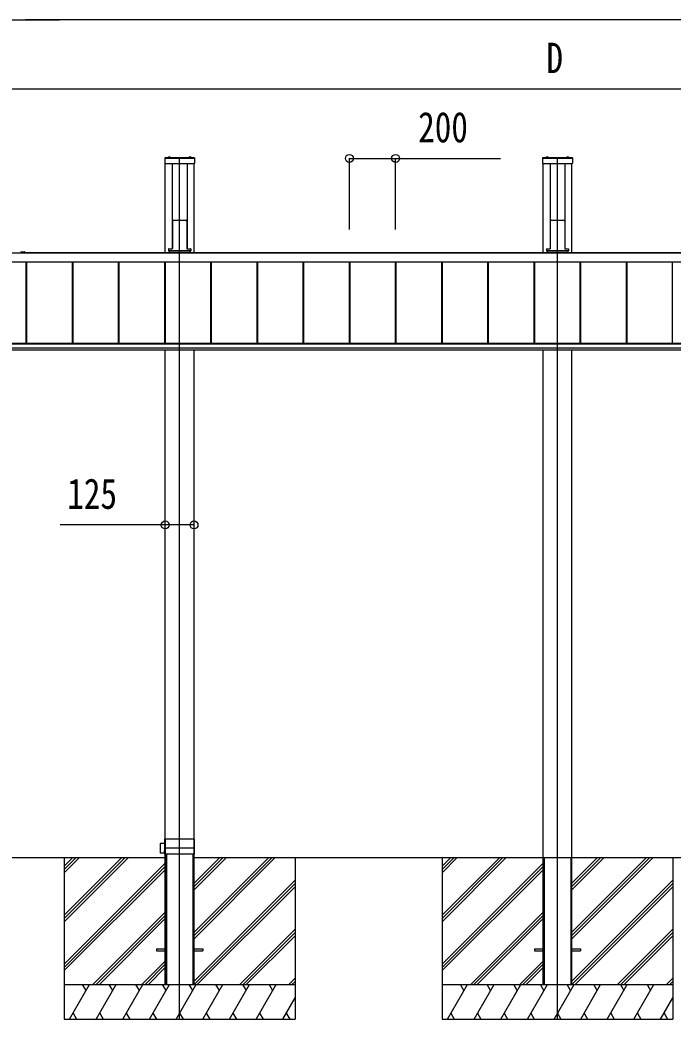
# Model space of a CAD drawing. Units: millimetres, scale not verified. Extents: x -16820 to 16820, y -11880 to 11880.
# Drawn here: x -14184 to -11354, y -8900 to -4570 of the extents above; entities that cross this region are included whole.
import ezdxf
from ezdxf.enums import TextEntityAlignment as Align

# ---------------------------------------------------------------- set-up
doc = ezdxf.new("R2010")
doc.units = ezdxf.units.MM
doc.header["$LTSCALE"] = 50
for name, color, linetype in [('0-3_YKK_12', 2, 'Continuous'), ('0-4_YKK_13', 4, 'Continuous'), ('0-5_YKK_A1', 4, 'Continuous'), ('0-6_YKK_D', 6, 'Continuous')]:
    doc.layers.add(name, color=color, linetype=linetype)
doc.styles.add('ＭＳ ゴシック', font='')
doc.styles.get('ＭＳ ゴシック').set_extended_font_data('MS Gothic')

msp = doc.modelspace()

# ---------------------------------------------------------------- linework, layer by layer
at = {"layer": '0-3_YKK_12'}
for p, q in [((-13491.92, -8900), (-13491.92, -5170)), ((-11854.92, -8900), (-11854.92, -5170))]:
    msp.add_line(p, q, dxfattribs=at)
at = {"layer": '0-4_YKK_13'}
for p, q in [((-13556.42, -5167), (-13556.42, -5191)), ((-13427.42, -5167), (-13556.42, -5167)), ((-13427.42, -5169.5), (-13556.42, -5169.5)), ((-13427.42, -5170), (-13556.42, -5170)), ((-13429.42, -5193), (-13554.42, -5193)), ((-13542.82, -5166.45), (-13542.82, -5166.26)), ((-13542.28, -5167), (-13531.57, -5167)), ((-13542.17, -5167), (-13541.82, -5167)), ((-13539.29, -5163.67), (-13538.07, -5166.13)), ((-13536.92, -5166.74), (-13538.07, -5166.13)), ((-13536.92, -5166.74), (-13535.78, -5166.13)), ((-13534.55, -5163.67), (-13535.78, -5166.13)), ((-13531.02, -5166.45), (-13531.02, -5166.26)), ((-13452.82, -5166.45), (-13452.82, -5166.26)), ((-13452.28, -5167), (-13441.57, -5167)), ((-13449.29, -5163.67), (-13448.07, -5166.13)), ((-13446.92, -5166.74), (-13448.07, -5166.13)), ((-13446.92, -5166.74), (-13445.78, -5166.13)), ((-13444.55, -5163.67), (-13445.78, -5166.13)), ((-13441.02, -5166.45), (-13441.02, -5166.26)), ((-13427.42, -5167), (-13427.42, -5191)), ((-11919.42, -5167), (-11919.42, -5191)), ((-11790.42, -5167), (-11919.42, -5167)), ((-11790.42, -5169.5), (-11919.42, -5169.5)), ((-11790.42, -5170), (-11919.42, -5170)), ((-11792.42, -5193), (-11917.42, -5193)), ((-11905.82, -5166.45), (-11905.82, -5166.26)), ((-11905.28, -5167), (-11894.57, -5167)), ((-11905.17, -5167), (-11904.82, -5167)), ((-11902.29, -5163.67), (-11901.07, -5166.13)), ((-11899.92, -5166.74), (-11901.07, -5166.13)), ((-11899.92, -5166.74), (-11898.78, -5166.13)), ((-11897.55, -5163.67), (-11898.78, -5166.13)), ((-11894.02, -5166.45), (-11894.02, -5166.26)), ((-11815.82, -5166.45), (-11815.82, -5166.26)), ((-11815.28, -5167), (-11804.57, -5167)), ((-11812.29, -5163.67), (-11811.07, -5166.13)), ((-11809.92, -5166.74), (-11811.07, -5166.13)), ((-11809.92, -5166.74), (-11808.78, -5166.13)), ((-11807.55, -5163.67), (-11808.78, -5166.13)), ((-11804.02, -5166.45), (-11804.02, -5166.26)), ((-11790.42, -5167), (-11790.42, -5191)), ((-13523.17, -5444.16), (-13523.17, -5559.21)), ((-13522.81, -5438.31), (-13523.16, -5443.81)), ((-13522.31, -5437.85), (-13520.27, -5437.85)), ((-13519.96, -5438.17), (-13520.27, -5437.85)), ((-13519.96, -5438.17), (-13463.88, -5438.17)), ((-13463.88, -5438.17), (-13463.57, -5437.85)), ((-13463.57, -5437.85), (-13461.53, -5437.85)), ((-13461.03, -5438.31), (-13460.68, -5443.81)), ((-13460.67, -5444.16), (-13460.67, -5559.21)), ((-11886.17, -5444.16), (-11886.17, -5559.21)), ((-11885.81, -5438.31), (-11886.16, -5443.81)), ((-11885.31, -5437.85), (-11883.27, -5437.85)), ((-11882.96, -5438.17), (-11883.27, -5437.85)), ((-11882.96, -5438.17), (-11826.88, -5438.17)), ((-11826.88, -5438.17), (-11826.57, -5437.85)), ((-11826.57, -5437.85), (-11824.53, -5437.85)), ((-11824.03, -5438.31), (-11823.68, -5443.81)), ((-11823.67, -5444.16), (-11823.67, -5559.21)), ((-13539.79, -5562.47), (-13539.79, -5569.96)), ((-13539.79, -5569.3), (-13444.05, -5569.3)), ((-13539.79, -5569.96), (-13444.05, -5569.96)), ((-13539.29, -5561.97), (-13524.28, -5561.97)), ((-13523.17, -5559.21), (-13523.28, -5561.03)), ((-13460.67, -5559.21), (-13460.56, -5561.03)), ((-13459.56, -5561.97), (-13444.55, -5561.97)), ((-13444.05, -5562.47), (-13444.05, -5569.96)), ((-11902.79, -5562.47), (-11902.79, -5569.96)), ((-11902.79, -5569.3), (-11807.05, -5569.3)), ((-11902.79, -5569.96), (-11807.05, -5569.96)), ((-11902.29, -5561.97), (-11887.28, -5561.97)), ((-11886.17, -5559.21), (-11886.28, -5561.03)), ((-11823.67, -5559.21), (-11823.56, -5561.03)), ((-11822.56, -5561.97), (-11807.55, -5561.97)), ((-11807.05, -5562.47), (-11807.05, -5569.96)), ((-13576.92, -8139.29), (-13576.92, -8180.71)), ((-13556.73, -8138.65), (-13576.63, -8139)), ((-13556.57, -8120.3), (-13556.83, -8149.18)), ((-13427.57, -8120), (-13556.27, -8120)), ((-13555.42, -8184.7), (-13555.42, -8120.3)), ((-13554.42, -8120.3), (-13554.42, -8184.7)), ((-13429.42, -8184.7), (-13429.42, -8120.3)), ((-13428.42, -8120.3), (-13428.42, -8184.7)), ((-13426.92, -8160), (-13427.27, -8120.3)), ((-13556.73, -8181.35), (-13576.63, -8181.01)), ((-13556.83, -8149.18), (-13555.42, -8149.18)), ((-13556.71, -8184.7), (-13556.83, -8170.82)), ((-13556.83, -8170.82), (-13555.42, -8170.82)), ((-13426.92, -8160), (-13555.42, -8160)), ((-13427.14, -8184.7), (-13426.92, -8160)), ((-13427.44, -8185), (-13556.41, -8185))]:
    msp.add_line(p, q, dxfattribs=at)
for centre, radius, start, end in [((-13554.42, -5191), 2, 180, 270), ((-13542.28, -5166.45), 0.545, 180, 270), ((-13542.27, -5166.26), 0.55, 138.43917, 180), ((-13536.92, -5171), 7.7, 41.56083, 138.43917), ((-13531.57, -5166.45), 0.545, 270, 0), ((-13531.57, -5166.26), 0.55, 0, 41.56083), ((-13452.28, -5166.45), 0.545, 180, 270), ((-13452.27, -5166.26), 0.55, 138.43917, 180), ((-13446.92, -5171), 7.7, 41.56083, 138.43917), ((-13441.57, -5166.45), 0.545, 270, 0), ((-13441.57, -5166.26), 0.55, 0, 41.56083), ((-13429.42, -5191), 2, 270, 0), ((-11917.42, -5191), 2, 180, 270), ((-11905.28, -5166.45), 0.545, 180, 270), ((-11905.27, -5166.26), 0.55, 138.43917, 180), ((-11899.92, -5171), 7.7, 41.56083, 138.43917), ((-11894.57, -5166.45), 0.545, 270, 0), ((-11894.57, -5166.26), 0.55, 0, 41.56083), ((-11815.28, -5166.45), 0.545, 180, 270), ((-11815.27, -5166.26), 0.55, 138.43917, 180), ((-11809.92, -5171), 7.7, 41.56083, 138.43917), ((-11804.57, -5166.45), 0.545, 270, 0), ((-11804.57, -5166.26), 0.55, 0, 41.56083), ((-11792.42, -5191), 2, 270, 0), ((-13576.62, -8139.3), 0.3, 91, 180), ((-13556.27, -8120.3), 0.3, 90, 179.5), ((-13555.72, -8120.3), 0.3, 0, 90), ((-13554.12, -8120.3), 0.3, 90, 180), ((-13429.72, -8120.3), 0.3, 0, 90), ((-13428.12, -8120.3), 0.3, 90, 180), ((-13427.57, -8120.3), 0.3, 0.5, 90), ((-13576.62, -8180.71), 0.3, 180, 269), ((-13556.41, -8184.7), 0.3, 180.5, 270), ((-13555.72, -8184.7), 0.3, 270, 0), ((-13554.12, -8184.7), 0.3, 180, 270), ((-13429.72, -8184.7), 0.3, 270, 0), ((-13428.12, -8184.7), 0.3, 180, 270), ((-13427.44, -8184.7), 0.3, 270, 359.5)]:
    msp.add_arc(centre, radius, start, end, dxfattribs=at)
for centre, major_axis, ratio, start_param, end_param in [((-13523.13, -5443.81), (0.031, 0.5), 0.061627, 1.5746234, 2.3600215), ((-13522.31, -5438.35), (0.346, -0.364), 0.996462, 2.3838095, 3.8892836), ((-13461.53, -5438.35), (-0.346, -0.364), 0.996462, 2.3939017, 3.8993758), ((-13460.71, -5443.81), (-0.031, 0.5), 0.061627, 3.9231638, 4.7085619), ((-11886.13, -5443.81), (0.031, 0.5), 0.061627, 1.5746234, 2.3600215), ((-11885.31, -5438.35), (0.346, -0.364), 0.996462, 2.3838095, 3.8892836), ((-11824.53, -5438.35), (-0.346, -0.364), 0.996462, 2.3939017, 3.8993758), ((-11823.71, -5443.81), (-0.031, 0.5), 0.061627, 3.9231638, 4.7085619), ((-13539.29, -5562.47), (0.355, -0.355), 0.99628, 2.358058, 3.9251274), ((-13524.28, -5560.97), (0.691, -0.728), 0.996462, 5.5254021, 7.0308762), ((-13459.56, -5560.97), (-0.691, -0.728), 0.996462, 5.5354944, 7.0409685), ((-13444.55, -5562.47), (-0.355, -0.355), 0.99628, 2.358058, 3.9251274), ((-11902.29, -5562.47), (0.355, -0.355), 0.99628, 2.358058, 3.9251274), ((-11887.28, -5560.97), (0.691, -0.728), 0.996462, 5.5254021, 7.0308762), ((-11822.56, -5560.97), (-0.691, -0.728), 0.996462, 5.5354944, 7.0409685), ((-11807.55, -5562.47), (-0.355, -0.355), 0.99628, 2.358058, 3.9251274)]:
    msp.add_ellipse(centre, major_axis=major_axis, ratio=ratio, start_param=start_param, end_param=end_param, dxfattribs=at)
at = {"layer": '0-5_YKK_A1'}
for p, q in [((-13554.42, -5577.53), (-13554.42, -5193)), ((-13523.92, -5193), (-13523.92, -5561.9)), ((-13459.92, -5193), (-13459.92, -5561.9)), ((-13429.42, -5577.53), (-13429.42, -5193)), ((-11917.42, -5577.53), (-11917.42, -5193)), ((-11886.92, -5193), (-11886.92, -5561.9)), ((-11822.92, -5193), (-11822.92, -5561.9)), ((-11792.42, -5577.53), (-11792.42, -5193)), ((-13523.92, -5536.8), (-13523.17, -5536.8)), ((-13460.67, -5536.8), (-13459.92, -5536.8)), ((-11886.92, -5536.8), (-11886.17, -5536.8)), ((-11823.67, -5536.8), (-11822.92, -5536.8)), ((-14353.42, -5578.51), (-9360.92, -5578.51)), ((-14180.42, -5578.51), (-14180.42, -5577.53)), ((-14177.92, -5575.03), (-14170.38, -5575.03)), ((-14177.92, -5577.83), (-14177.92, -5578.51)), ((-14164.17, -5577.53), (-14177.62, -5577.53)), ((-14169.46, -5575.03), (-14164.17, -5575.03)), ((-14164.17, -5577.53), (-9545.67, -5577.53)), ((-13536.92, -5569.96), (-13536.92, -5577.53)), ((-13446.92, -5569.96), (-13446.92, -5577.53)), ((-11899.92, -5569.96), (-11899.92, -5577.53)), ((-11809.92, -5569.96), (-11809.92, -5577.53)), ((-14353.42, -5618.42), (-9360.92, -5618.42)), ((-14353.42, -5618.7), (-9360.92, -5618.7)), ((-14156.42, -5970.61), (-14156.42, -5618.7)), ((-14156.02, -5970.61), (-14156.02, -5618.7)), ((-14153.42, -5970.61), (-14153.42, -5618.7)), ((-13956.42, -5970.61), (-13956.42, -5618.7)), ((-13953.82, -5970.61), (-13953.82, -5618.7)), ((-13953.42, -5970.61), (-13953.42, -5618.7)), ((-13756.42, -5970.61), (-13756.42, -5618.7)), ((-13753.82, -5970.61), (-13753.82, -5618.7)), ((-13753.42, -5970.61), (-13753.42, -5618.7)), ((-13556.42, -5970.61), (-13556.42, -5618.7)), ((-13553.82, -5970.61), (-13553.82, -5618.7)), ((-13553.42, -5970.61), (-13553.42, -5618.7)), ((-13356.42, -5970.61), (-13356.42, -5618.7)), ((-13353.82, -5970.61), (-13353.82, -5618.7)), ((-13353.42, -5970.61), (-13353.42, -5618.7)), ((-13156.42, -5970.61), (-13156.42, -5618.7)), ((-13153.82, -5970.61), (-13153.82, -5618.7)), ((-13153.42, -5970.61), (-13153.42, -5618.7)), ((-12956.42, -5970.61), (-12956.42, -5618.7)), ((-12953.82, -5970.61), (-12953.82, -5618.7)), ((-12953.42, -5970.61), (-12953.42, -5618.7)), ((-12756.42, -5970.61), (-12756.42, -5618.7)), ((-12753.82, -5970.61), (-12753.82, -5618.7)), ((-12753.42, -5970.61), (-12753.42, -5618.7)), ((-12556.42, -5970.61), (-12556.42, -5618.7)), ((-12553.82, -5970.61), (-12553.82, -5618.7)), ((-12553.42, -5970.61), (-12553.42, -5618.7)), ((-12356.42, -5970.61), (-12356.42, -5618.7)), ((-12353.82, -5970.61), (-12353.82, -5618.7)), ((-12353.42, -5970.61), (-12353.42, -5618.7)), ((-12156.42, -5970.61), (-12156.42, -5618.7)), ((-12153.82, -5970.61), (-12153.82, -5618.7)), ((-12153.42, -5970.61), (-12153.42, -5618.7)), ((-11956.42, -5970.61), (-11956.42, -5618.7)), ((-11953.82, -5970.61), (-11953.82, -5618.7)), ((-11953.42, -5970.61), (-11953.42, -5618.7)), ((-11756.42, -5970.61), (-11756.42, -5618.7)), ((-11753.82, -5970.61), (-11753.82, -5618.7)), ((-11753.42, -5970.61), (-11753.42, -5618.7)), ((-11556.42, -5970.61), (-11556.42, -5618.7)), ((-11553.82, -5970.61), (-11553.82, -5618.7)), ((-11553.42, -5970.61), (-11553.42, -5618.7)), ((-11356.42, -5970.61), (-11356.42, -5618.7)), ((-11356.42, -5970.61), (-11356.42, -5618.7)), ((-14351.42, -5970.61), (-9358.42, -5970.61)), ((-14351.42, -5974.35), (-9358.42, -5974.35)), ((-14351.42, -5974.35), (-9358.42, -5974.35)), ((-14351.42, -5991.27), (-9358.42, -5991.27)), ((-14351.42, -6000), (-9358.42, -6000)), ((-13554.42, -8750), (-13554.42, -6000)), ((-13429.42, -8750), (-13429.42, -6000)), ((-11917.42, -8750), (-11917.42, -6000)), ((-11792.42, -8750), (-11792.42, -6000)), ((-14554.92, -8200), (-13554.42, -8200)), ((-13991.92, -8200), (-13991.92, -8900)), ((-13727.95, -8200), (-13991.92, -8463.97)), ((-13940.08, -8200), (-13991.92, -8251.84)), ((-13742.09, -8200), (-13991.92, -8449.83)), ((-13713.81, -8200), (-13991.92, -8478.11)), ((-13954.22, -8200), (-13991.92, -8237.7)), ((-13925.94, -8200), (-13991.92, -8265.98)), ((-13554.42, -8224.46), (-13991.92, -8661.96)), ((-13552.72, -8187), (-13549.22, -8187)), ((-13552.72, -8187), (-13552.72, -8750)), ((-13549.22, -8187), (-13549.22, -8750)), ((-13434.62, -8187), (-13431.12, -8187)), ((-13434.62, -8187), (-13434.62, -8750)), ((-13431.12, -8187), (-13431.12, -8750)), ((-13429.42, -8200), (-11917.42, -8200)), ((-13091.55, -8200), (-13429.42, -8537.87)), ((-13303.68, -8200), (-13429.42, -8325.74)), ((-13105.69, -8200), (-13429.42, -8523.73)), ((-13077.41, -8200), (-13429.42, -8552.01)), ((-13317.83, -8200), (-13429.42, -8311.59)), ((-13289.54, -8200), (-13429.42, -8339.88)), ((-12991.92, -8200), (-12991.92, -8900)), ((-12354.92, -8200), (-12354.92, -8900)), ((-12090.95, -8200), (-12354.92, -8463.97)), ((-12303.08, -8200), (-12354.92, -8251.84)), ((-12105.09, -8200), (-12354.92, -8449.83)), ((-12076.81, -8200), (-12354.92, -8478.11)), ((-12317.22, -8200), (-12354.92, -8237.7)), ((-12288.94, -8200), (-12354.92, -8265.98)), ((-11917.42, -8224.46), (-12354.92, -8661.96)), ((-11917.42, -8200), (-11792.42, -8200)), ((-11915.72, -8200), (-11915.72, -8750)), ((-11912.22, -8200), (-11912.22, -8750)), ((-11797.62, -8200), (-11797.62, -8750)), ((-11794.12, -8200), (-11794.12, -8750)), ((-11792.42, -8200), (-10280.42, -8200)), ((-11454.55, -8200), (-11792.42, -8537.87)), ((-11666.68, -8200), (-11792.42, -8325.74)), ((-11468.69, -8200), (-11792.42, -8523.73)), ((-11440.41, -8200), (-11792.42, -8552.01)), ((-11680.83, -8200), (-11792.42, -8311.59)), ((-11652.54, -8200), (-11792.42, -8339.88)), ((-11354.92, -8200), (-11354.92, -8900)), ((-13554.42, -8238.6), (-13991.92, -8676.1)), ((-13554.42, -8252.75), (-13991.92, -8690.25)), ((-11917.42, -8238.6), (-12354.92, -8676.1)), ((-11917.42, -8252.75), (-12354.92, -8690.25)), ((-12991.92, -8298.36), (-13429.42, -8735.86)), ((-12991.92, -8312.5), (-13429.42, -8750)), ((-11354.92, -8298.36), (-11792.42, -8735.86)), ((-11354.92, -8312.5), (-11792.42, -8750)), ((-12991.92, -8326.64), (-13415.28, -8750)), ((-11354.92, -8326.64), (-11778.28, -8750)), ((-13554.42, -8436.59), (-13867.83, -8750)), ((-11917.42, -8436.59), (-12230.83, -8750)), ((-13554.42, -8450.74), (-13853.68, -8750)), ((-13554.42, -8464.88), (-13839.54, -8750)), ((-11917.42, -8450.74), (-12216.68, -8750)), ((-11917.42, -8464.88), (-12202.54, -8750)), ((-12991.92, -8510.49), (-13231.43, -8750)), ((-12991.92, -8524.63), (-13217.29, -8750)), ((-11354.92, -8510.49), (-11594.43, -8750)), ((-11354.92, -8524.63), (-11580.29, -8750)), ((-12991.92, -8538.77), (-13203.15, -8750)), ((-11354.92, -8538.77), (-11566.15, -8750)), ((-13591.92, -8595.5), (-13591.92, -8604.5)), ((-13591.92, -8595.5), (-13554.42, -8595.5)), ((-13591.92, -8604.5), (-13554.42, -8604.5)), ((-13429.42, -8595.5), (-13391.92, -8595.5)), ((-13429.42, -8604.5), (-13391.92, -8604.5)), ((-13391.92, -8595.5), (-13391.92, -8604.5)), ((-11954.92, -8595.5), (-11954.92, -8604.5)), ((-11954.92, -8595.5), (-11917.42, -8595.5)), ((-11954.92, -8604.5), (-11917.42, -8604.5)), ((-11792.42, -8595.5), (-11754.92, -8595.5)), ((-11792.42, -8604.5), (-11754.92, -8604.5)), ((-11754.92, -8595.5), (-11754.92, -8604.5)), ((-13554.42, -8648.73), (-13655.69, -8750)), ((-11917.42, -8648.73), (-12018.69, -8750)), ((-13554.42, -8662.87), (-13641.55, -8750)), ((-13554.42, -8677.01), (-13627.41, -8750)), ((-11917.42, -8662.87), (-12004.55, -8750)), ((-11917.42, -8677.01), (-11990.41, -8750)), ((-12991.92, -8722.62), (-13019.3, -8750)), ((-12991.92, -8736.76), (-13005.16, -8750)), ((-11354.92, -8722.62), (-11382.3, -8750)), ((-11354.92, -8736.76), (-11368.16, -8750)), ((-13991.92, -8750), (-12991.92, -8750)), ((-13968.8, -8900), (-13882.2, -8750)), ((-13897.2, -8775.98), (-13912.2, -8750)), ((-13853.33, -8900), (-13766.73, -8750)), ((-13781.73, -8775.98), (-13796.73, -8750)), ((-13737.86, -8900), (-13651.26, -8750)), ((-13666.26, -8775.98), (-13681.26, -8750)), ((-13622.39, -8900), (-13535.79, -8750)), ((-13550.79, -8775.98), (-13565.79, -8750)), ((-13554.42, -8750), (-13429.42, -8750)), ((-13506.92, -8900), (-13420.32, -8750)), ((-13435.32, -8775.98), (-13450.32, -8750)), ((-13391.45, -8900), (-13304.85, -8750)), ((-13319.85, -8775.98), (-13334.85, -8750)), ((-13275.98, -8900), (-13189.38, -8750)), ((-13219.38, -8750), (-13204.38, -8775.98)), ((-13160.51, -8900), (-13073.91, -8750)), ((-13103.91, -8750), (-13088.91, -8775.98)), ((-12354.92, -8750), (-11354.92, -8750)), ((-12331.8, -8900), (-12245.2, -8750)), ((-12260.2, -8775.98), (-12275.2, -8750)), ((-12216.33, -8900), (-12129.73, -8750)), ((-12144.73, -8775.98), (-12159.73, -8750)), ((-12100.86, -8900), (-12014.26, -8750)), ((-12029.26, -8775.98), (-12044.26, -8750)), ((-11985.39, -8900), (-11898.79, -8750)), ((-11913.79, -8775.98), (-11928.79, -8750)), ((-11917.42, -8750), (-11792.42, -8750)), ((-11869.92, -8900), (-11783.32, -8750)), ((-11798.32, -8775.98), (-11813.32, -8750)), ((-11754.45, -8900), (-11667.85, -8750)), ((-11682.85, -8775.98), (-11697.85, -8750)), ((-11638.98, -8900), (-11552.38, -8750)), ((-11582.38, -8750), (-11567.38, -8775.98)), ((-11523.51, -8900), (-11436.91, -8750)), ((-11466.91, -8750), (-11451.91, -8775.98)), ((-13045.04, -8900), (-12991.92, -8807.99)), ((-11408.04, -8900), (-11354.92, -8807.99)), ((-13953.8, -8874.02), (-13938.8, -8900)), ((-13838.33, -8874.02), (-13823.33, -8900)), ((-13722.86, -8874.02), (-13707.86, -8900)), ((-13607.39, -8874.02), (-13592.39, -8900)), ((-13491.92, -8874.02), (-13476.92, -8900)), ((-13376.45, -8874.02), (-13361.45, -8900)), ((-13260.98, -8874.02), (-13245.98, -8900)), ((-13145.51, -8874.02), (-13130.51, -8900)), ((-13030.04, -8874.02), (-13015.04, -8900)), ((-12316.8, -8874.02), (-12301.8, -8900)), ((-12201.33, -8874.02), (-12186.33, -8900)), ((-12085.86, -8874.02), (-12070.86, -8900)), ((-11970.39, -8874.02), (-11955.39, -8900)), ((-11854.92, -8874.02), (-11839.92, -8900)), ((-11739.45, -8874.02), (-11724.45, -8900)), ((-11623.98, -8874.02), (-11608.98, -8900)), ((-11508.51, -8874.02), (-11493.51, -8900)), ((-11393.04, -8874.02), (-11378.04, -8900)), ((-13991.92, -8900), (-12991.92, -8900)), ((-12354.92, -8900), (-11354.92, -8900))]:
    msp.add_line(p, q, dxfattribs=at)
for centre, radius, start, end in [((-14177.92, -5577.53), 2.5, 90, 180), ((-14177.62, -5577.83), 0.3, 90, 180), ((-14170.38, -5575.23), 0.2, 23.57818, 90), ((-14169.92, -5575.03), 0.3, 203.57818, 336.42182), ((-14169.46, -5575.23), 0.2, 90, 156.42182), ((-14164.17, -5576.28), 1.25, 270, 90)]:
    msp.add_arc(centre, radius, start, end, dxfattribs=at)
at = {"layer": '0-6_YKK_D'}
for p, q in [((-14359.92, -4570), (-14013.51, -4570)), ((-4546.92, -4570), (-14159.92, -4570)), ((-9349.92, -4870), (-14359.92, -4870)), ((-12756.42, -5477.53), (-12756.42, -5169)), ((-12556.42, -5477.53), (-12556.42, -5169))]:
    msp.add_line(p, q, dxfattribs=at)
for points in [[(-12756.42, -5170), (-12556.42, -5170), (-12102.02, -5170)], [(-13429.42, -6758.5), (-13554.42, -6758.5), (-14008.82, -6758.5)]]:
    msp.add_lwpolyline(points, dxfattribs=at)
for centre in [(-12756.42, -5170), (-12556.42, -5170), (-13554.42, -6758.5), (-13429.42, -6758.5)]:
    msp.add_circle(centre, 17, dxfattribs=at)

# ---------------------------------------------------------------- texts
at = {"layer": '0-6_YKK_D', "style": 'ＭＳ ゴシック', "width": 0.8}
for s, p in [('D', (-11902.92, -4840)), ('200', (-12458.42, -5140)), ('125', (-13978.82, -6728.5))]:
    msp.add_text(s, height=132, dxfattribs=at).set_placement(p, align=Align.BOTTOM_LEFT)

doc.saveas('drawing.dxf')
